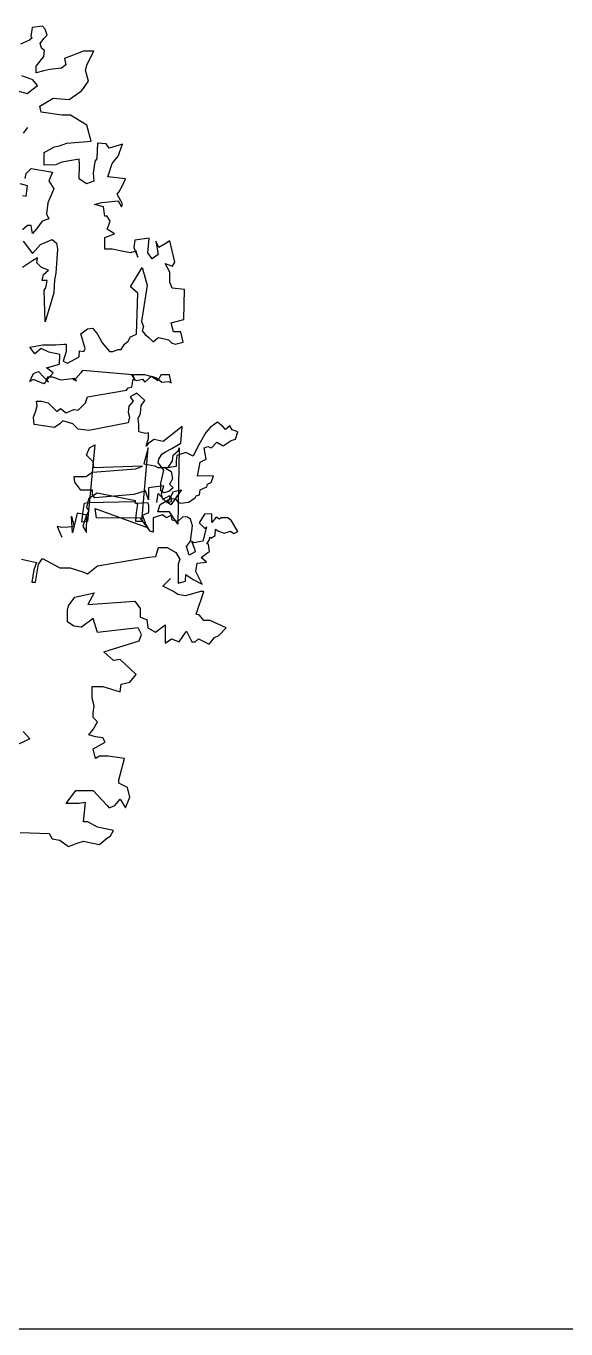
# Model space of a CAD drawing. Header units: millimetres. Extents: x -2870 to 30022, y 51 to 16914.
# Drawn here: x 18570 to 21683, y 8908 to 16416 of the extents above; entities that cross this region are included whole.
import ezdxf

# ---------------------------------------------------------------- set-up
doc = ezdxf.new("R2010")
doc.units = ezdxf.units.MM

msp = doc.modelspace()

# ---------------------------------------------------------------- linework, layer by layer
at = {"color": 68}
msp.add_line((19790, 13503.6), (19754.6, 13565.8), dxfattribs=at)
for points in [[(18900.4, 16058.2), (18930.3, 16099.2), (18911.6, 16162.6), (18922.8, 16196.2), (18960.2, 16270.8), (18900.4, 16270.8), (18792.1, 16229.8), (18799.6, 16192.5), (18773.4, 16173.8), (18706.2, 16166.4), (18672.6, 16158.9), (18627.8, 16147.7), (18627.8, 16185), (18672.6, 16241), (18676.3, 16274.6), (18657.7, 16289.5), (18650.2, 16315.6), (18672.6, 16345.5), (18691.3, 16364.1), (18680.1, 16397.7), (18665.1, 16416.4), (18605.4, 16408.9), (18597.9, 16356.7), (18605.4, 16349.2), (18590.4, 16334.3), (18538.1, 16311.9)], [(18519.5, 16043.2), (18575.5, 16028.3), (18635.3, 16073.1), (18609.1, 16106.7), (18545.6, 16129)], [(19124.9, 15735.2), (19048.4, 15712.8), (19030.7, 15737.6), (18981.2, 15741.1), (18977.7, 15652.8), (18967.1, 15635.2), (18956.5, 15568.1), (18960, 15522.2), (18917.6, 15508), (18875.2, 15536.3), (18878.7, 15617.5), (18875.2, 15649.3), (18776.2, 15631.6), (18740.9, 15617.5), (18673.7, 15614), (18673.7, 15688.1), (18733.8, 15719.9), (18762.1, 15727), (18804.5, 15741.1), (18945.7, 15753.7), (18920.9, 15845.5), (18825.5, 15902), (18776, 15902), (18655.8, 15919.7), (18648.8, 15955), (18726.5, 16000.9), (18818.4, 15993.8), (18875, 16032.7), (18889.1, 16043.2), (18906.8, 16064.4)], [(18578.1, 15831.4), (18553.3, 15799.6)], [(19324.4, 13670.1), (19331.4, 13723.1), (19380.9, 13670.1), (19409.2, 13677.2), (19405.7, 13709), (19419.8, 13733.7), (19465.8, 13744.3), (19403.6, 13656.8), (19385.9, 13670.9), (19400, 13695.6), (19396.5, 13709.8), (19357.6, 13688.6), (19350.5, 13720.4), (19364.7, 13766.3), (19276.3, 13755.7), (19276.3, 13716.8), (19276.3, 13685), (19258.7, 13738), (19191.5, 13716.8), (18966.8, 13696.5), (18952.6, 13714.1), (18952.6, 13742.4), (18885.5, 13742.4), (18850.1, 13788.3), (18846.6, 13820.1), (18913.8, 13820.1), (18952.6, 13844.8), (19202.1, 13865.1), (19241, 13879.3), (18959.7, 13869.5), (18956.2, 13904.8), (18938.5, 13922.5), (18917.3, 13943.7), (18935, 13986), (18966.8, 14003.7), (18923.7, 13561.2), (18891.9, 13557.6), (18899, 13621.2), (18906, 13667.1), (18923.7, 13670.6), (19194.4, 13676.9), (19212, 13659.2), (19205, 13613.3), (19201.4, 13563.9), (19236.8, 13563.9), (19272.8, 13985.2), (19248, 13893.4), (19311.7, 13882.8), (19329.3, 13872.2), (19389.4, 13872.2), (19414.2, 13911), (19417.7, 13942.8), (19449.5, 13971.1), (19453.1, 13985.2), (19445.3, 13546.2), (19395.8, 13616.8), (19328.7, 13616.8), (19342.8, 13659.2), (19402.9, 13694.5), (19431.2, 13691), (19445.3, 13673.3), (19463, 13666.3), (19505.4, 13673.3), (19544.3, 13698), (19551.4, 13708.6), (19569, 13715.7), (19572.6, 13743.9), (19611.4, 13761.6), (19615, 13775.7), (19636.2, 13786.3), (19650.3, 13825.2), (19558.4, 13821.6), (19572.6, 13902.8), (19607.9, 13920.5), (19596.1, 13986.1), (19617.3, 13993.2), (19638.5, 13986.1), (19670.3, 14017.9), (19705.7, 13996.7), (19752.1, 14027.8), (19776.8, 14034.9), (19791, 14077.2), (19758.7, 14088.5), (19744.6, 14113.2), (19719.8, 14092.1), (19705.7, 14106.2), (19673.9, 14134.4), (19631.5, 14102.6), (19606.7, 14074.4), (19558.2, 13990), (19558.2, 13990), (19533.7, 13938.2), (19491.3, 13959.3), (19438.2, 13941.7), (19434.7, 13909.9), (19434.7, 13878.1), (19374.6, 13867.5), (19406.4, 13849.9), (19413.5, 13807.5), (19395.8, 13775.7), (19417, 13754.5), (19392.3, 13733.4), (19364, 13726.3), (19346.3, 13736.9), (19346.3, 13782.8), (19364, 13856.9), (19342.8, 13885.2), (19332.2, 13899.3), (19335.7, 13920.5), (19353.4, 13948.8), (19374.6, 13962.9), (19406.4, 13980.5), (19463, 14012.3), (19470.1, 14107.7), (19360.5, 14022.9), (19307.5, 14033.5), (19275.7, 14012.3), (19261.5, 13994.7), (19275.7, 14040.6), (19275.7, 14072.3), (19258, 14068.8), (19219.1, 14077.7), (19219.1, 14120), (19215.6, 14155.4), (19229.7, 14183.6), (19233.3, 14229.5), (19254.5, 14257.8), (19208.5, 14300.1), (19169.6, 14278.9), (19187.3, 14254.2), (19162.6, 14226), (19159, 14190.7), (19166.1, 14162.4), (19159, 14130.6), (18930.8, 14085.6), (18870.7, 14092.6), (18838.9, 14124.4), (18782.3, 14142.1), (18764.7, 14124.4), (18732.8, 14103.2), (18616.2, 14120.9), (18612.7, 14163.3), (18626.8, 14198.6), (18633.9, 14226.8), (18630.3, 14255.1), (18658.6, 14255.1), (18697.5, 14244.5), (18718.7, 14223.3), (18747, 14195), (18768.2, 14212.7), (18800, 14188), (18846, 14205.6), (18870.7, 14202.1), (18913.1, 14244.5), (18923.7, 14279.8), (19148.4, 14317.8), (19159, 14331.9), (19180.2, 14335.4), (19187.3, 14381.4), (19208.5, 14374.3), (19240.3, 14381.4), (19254.5, 14363.7), (19293.3, 14399), (19321.6, 14388.4), (19353.4, 14363.7), (19392.3, 14367.2), (19407.1, 14360.2), (19396.5, 14406.1), (19347, 14406.1), (19329.4, 14370.8), (19294, 14395.5), (19255.1, 14406.1), (19176.7, 14406.1), (19198.6, 14374.3), (19184.4, 14406.1), (18895.4, 14431.6), (18884.8, 14417.5), (18856.6, 14385.7), (18838.9, 14382.2), (18860.8, 14371.6), (18850.2, 14385.8), (18771.7, 14375.1), (18722.2, 14392.8), (18694, 14392.8), (18679.8, 14361), (18672.8, 14353.9), (18612.7, 14378.7), (18591.5, 14368.1), (18612.7, 14414), (18640.9, 14424.6), (18698.2, 14364.6), (18691.1, 14378.7), (18726.4, 14417.6), (18687.6, 14445.8), (18761.8, 14467), (18765.3, 14523.5), (18701.7, 14537.6), (18655.8, 14558.8), (18620.4, 14527), (18592.1, 14565.9), (18666.4, 14580), (18740.6, 14580), (18786.5, 14583.5), (18800.7, 14583.5), (18800.7, 14541.1), (18783, 14484.6), (18807.7, 14474), (18874.9, 14509.4), (18878.4, 14544.7), (18903.2, 14541.1), (18910.2, 14558.8), (18885.5, 14643.5), (18924.4, 14671.8), (18952.7, 14675.3), (18980.9, 14640), (19009.2, 14590.6), (19051.6, 14541.1), (19069.3, 14541.1), (19101.1, 14551.7), (19118.8, 14551.7), (19136.4, 14583.5), (19157.7, 14601.2), (19171.8, 14625.9), (19207.1, 14640), (19214.2, 14877.9), (19171.8, 14913.2), (19171.8, 14913.2), (19239.4, 15025.8), (19267.7, 14923.4), (19267.7, 14923.4), (19267.7, 14923.4), (19235.9, 14713.7), (19246.5, 14685.5), (19239.4, 14660.7), (19257.1, 14639.6), (19278.3, 14621.9), (19303, 14597.2), (19327.8, 14618.4), (19334.8, 14621.9), (19391.4, 14607.8), (19409.1, 14590.1), (19430.3, 14583.1), (19476.2, 14593.7), (19462.1, 14653.7), (19419.7, 14653.7), (19405.5, 14706.7), (19479.7, 14724.3), (19483.3, 14898.7), (19412.6, 14905.7), (19398.5, 14941), (19398.5, 14997.5), (19370.9, 15048.6), (19370.9, 15048.6), (19413.7, 15032.7), (19427.5, 15055.6), (19399.2, 15179.2), (19370.9, 15161.6), (19335.6, 15140.4), (19317.9, 15175.7), (19332.3, 15099.5), (19297, 15074.8), (19297, 15074.8), (19271.5, 15108.6), (19278.6, 15193.3), (19197.3, 15182.7), (19190.2, 15140.3), (19214.5, 15084.3), (19203.9, 15119.6), (19172.1, 15109), (19122.6, 15119.6), (19066.1, 15130.2), (19023.7, 15130.2), (19023.7, 15165.5), (19023.7, 15197.3), (19080.2, 15218.5), (19037.8, 15246.7), (19055.5, 15292.6), (19037.8, 15320.9), (19023.7, 15320.9), (19016.6, 15373.8), (18963.6, 15388), (19006, 15398.6), (19101.4, 15409.2), (19119.1, 15373.8), (19126.2, 15391.5), (19094.3, 15448), (19105, 15458.6), (19126.2, 15497.4), (19143.8, 15536.3), (19041.3, 15546.9), (19066.1, 15624.6), (19101.4, 15666.9), (19124.9, 15735.2)], [(18564, 15538.3), (18571, 15566.5), (18599.3, 15594.8), (18723, 15573.6), (18701.8, 15524.2), (18730.1, 15478.3), (18694.7, 15397), (18687.7, 15333.5), (18701.8, 15305.2), (18662.9, 15291.1), (18631.1, 15248.7), (18606.4, 15220.5), (18599.3, 15266.4), (18578.1, 15266.4), (18549.8, 15241.7)], [(18549.8, 15439.4), (18571, 15435.9), (18578.1, 15495.9), (18535.7, 15506.5)], [(18553.4, 15176.1), (18606.4, 15105.4), (18652.3, 15158.4), (18719.5, 15186.7), (18744.2, 15165.5), (18751.3, 15130.2), (18740.7, 14992.5), (18733.6, 14953.6), (18730.1, 14879.5), (18680.6, 14712.2), (18673.5, 14893.6), (18684.1, 14907.7), (18691.2, 14950.1), (18662.9, 14950.1), (18670, 14985.4), (18698.3, 15010.1), (18659.4, 15024.2), (18631.1, 15052.5), (18634.7, 15080.7), (18606.4, 15063.1), (18549.8, 15024.2)], [(19754.6, 13565.8), (19732.9, 13582.5), (19694.7, 13582.5), (19685.9, 13573.7), (19665.3, 13585.4), (19641.7, 13556), (19641.7, 13606), (19597.6, 13603.1), (19568.2, 13553.1), (19600.5, 13520.8), (19609.4, 13529.6), (19588.8, 13447.3), (19535.8, 13438.4), (19524, 13447.3), (19541.7, 13403.2), (19544.6, 13385.5), (19509.3, 13367.9), (19494.6, 13417.9), (19518.1, 13447.3), (19529.9, 13535.4), (19518.1, 13573.7), (19500.5, 13585.4), (19474, 13588.4), (19444.6, 13561.9), (19412.2, 13567.8), (19406.3, 13597.2), (19379.8, 13582.5), (19371, 13588.4), (19356.3, 13600.1), (19303.3, 13582.5), (19303.3, 13500.2), (19285.7, 13506.1), (19229.8, 13579.5), (18976.2, 13582.7), (18967.4, 13635.6), (19273.9, 13524.6), (19262.1, 13542.2), (19241.5, 13598.1), (19276.8, 13612.8), (19276.8, 13651), (19273.9, 13668.6), (19200.3, 13665.7), (19200.3, 13680.4), (18979.2, 13724.7), (18929.1, 13692.4), (18917.4, 13642.4), (18932.1, 13621.8), (18917.4, 13598.3), (18896.8, 13533.6), (18917.4, 13498.4), (18920.3, 13597.4), (18864.4, 13609.2), (18837.9, 13495.4), (18832, 13591.5), (18846.8, 13529.8), (18776.1, 13526.9), (18749.7, 13532.7), (18776.1, 13471)], [(18543.7, 13344.6), (18629, 13324), (18614.3, 13282.9), (18602.5, 13212.3), (18623.1, 13212.3), (18640.8, 13315.2), (18664.3, 13347.5), (18764.4, 13294.6), (18823.2, 13294.6), (18902.7, 13268.2), (18923.3, 13259.3), (18982.1, 13306.4), (19197.4, 13341.4), (19276.8, 13356.1), (19318, 13359.1), (19332.8, 13412), (19382.8, 13412), (19432.8, 13382.6), (19456.3, 13344.4), (19447.5, 13315), (19447.5, 13206.2), (19488.7, 13218), (19491.7, 13256.2), (19532.8, 13226.8), (19585.8, 13200.3), (19547.6, 13273.8), (19556.4, 13320.8), (19609.4, 13326.7), (19579.9, 13353.2), (19618.2, 13382.6), (19627, 13385.5), (19621.1, 13429.6), (19612.3, 13432.6), (19627, 13456.1), (19630, 13470.8), (19635.8, 13464.9), (19659.4, 13479.6), (19662.3, 13517.8), (19680, 13506.1), (19712.3, 13494.3), (19747.7, 13506.1), (19768.3, 13491.4), (19790, 13503.6), (19790, 13503.6), (19790, 13503.6), (19790, 13503.6)], [(18535, 11768.6), (18702.4, 11762.5), (18721, 11731.5), (18764.4, 11725.3), (18814, 11688.1), (18863.7, 11706.7), (18900.9, 11719.1), (18925.7, 11712.9), (18993.9, 11700.5), (19031.1, 11731.5), (19055.9, 11750.1), (19074.5, 11781), (18981.5, 11799.6), (18925.7, 11830.6), (18900.9, 11830.6), (18913.3, 11942.1), (18876.1, 11935.9), (18801.6, 11935.9), (18857.5, 12010.2), (18956.7, 12010.2), (19037.3, 11923.5), (19049.7, 11911.1), (19080.7, 11923.5), (19111.7, 11960.7), (19142.7, 11911.1), (19167.5, 11973.1), (19155.1, 12028.8), (19105.5, 12053.6), (19105.5, 12072.2), (19136.5, 12196.1), (19043.5, 12208.4), (18993.9, 12208.4), (18969.1, 12196.1), (18956.7, 12251.8), (19024.9, 12289), (19012.5, 12313.8), (18969.1, 12319.9), (18931.9, 12332.3), (18956.7, 12363.3), (18981.5, 12406.7), (18956.7, 12431.4), (18956.7, 12456.2), (18962.9, 12499.6), (18950.5, 12542.9), (18950.5, 12611.1), (19012.5, 12611.1), (19111.7, 12580.1), (19117.9, 12623.5), (19167.5, 12635.9), (19204.7, 12679.2), (19111.7, 12765.9), (19074.5, 12759.7), (19018.7, 12809.3), (19222.2, 12873), (19234.6, 12910.2), (19216, 12947.3), (18981.5, 12920.8), (18956.7, 13001.3), (18888.5, 12951.8), (18845.1, 12958), (18807.8, 12982.7), (18807.8, 13050.9), (18814, 13075.7), (18851.3, 13125.2), (18962.9, 13150), (18925.7, 13081.8), (19197.4, 13102.2), (19228.4, 13058.8), (19228.4, 13009.3), (19265.6, 12996.9), (19271.8, 12947.3), (19315.2, 12922.6), (19371, 12965.9), (19371, 12860.6), (19408.2, 12885.4), (19451.6, 12866.8), (19495, 12928.8), (19526, 12866.8), (19544.6, 12866.8), (19563.2, 12885.4), (19625.2, 12854.4), (19656.2, 12891.6), (19681, 12904), (19724.4, 12947.3), (19631.4, 12990.7), (19594.2, 12990.7), (19569.4, 13021.7), (19550.8, 13027.9), (19594.2, 13157.9), (19575.6, 13157.9), (19488.8, 13133.2), (19445.4, 13139.4), (19420.6, 13157.9), (19358.6, 13188.9), (19402, 13232.3)], [(18553.6, 12350.9), (18590.8, 12307.6), (18522.6, 12276.6)]]:
    msp.add_lwpolyline(points, dxfattribs=at)
at = {"color": 18, "true_color": 0x000000}
msp.add_lwpolyline([(-2869.6, 8907.7), (29216.6, 8907.7)], dxfattribs=at)

doc.saveas('drawing.dxf')
